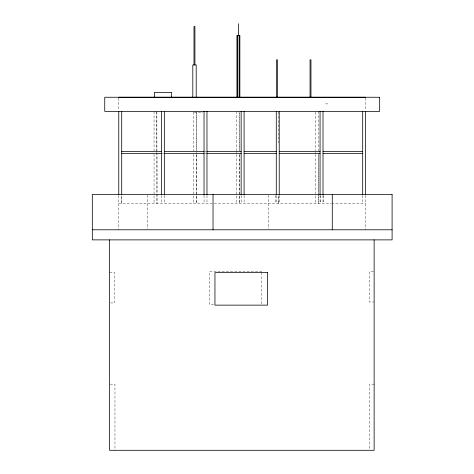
<?xml version="1.0" encoding="UTF-8"?>
<svg xmlns="http://www.w3.org/2000/svg" width="474" height="474" viewBox="0 0 474 474"><rect width="100%" height="100%" fill="white"/><g stroke="black" fill="none" stroke-linecap="round" stroke-linejoin="round"><path stroke-width="0.36" stroke-dasharray="2.37 1.78" d="M325.496 103.883L328.435 103.883M194.239 112.368L202.878 112.368M204.727 151.573L206.202 151.573M162.149 153.623L163.619 153.623M204.821 153.623L206.291 153.623M118.773 203.553L331.089 203.553M331.729 203.553L365.638 203.553M261.832 271.685L209.23 271.685L209.23 304.19L213.614 304.19M373.465 271.649L369.453 271.649L369.453 301.968L374.134 301.968M109.583 272.621L114.821 272.621L114.821 302.939L109.583 302.939M110.252 384.147L114.957 384.147L114.957 450.3M374.134 384.147L369.637 384.147L369.637 449.565M318.25 111.354L318.338 150.845M318.344 153.623L318.457 203.553L318.457 154.358M278.41 112.083L278.475 142.798M239.115 111.354L239.198 150.845L239.204 112.083M239.21 154.358L239.317 203.553L239.317 154.358M196.544 111.354L196.633 150.845L196.633 111.354M196.633 152.261L196.639 153.623M196.639 154.358L196.751 203.553L196.751 154.358M156.787 111.354L156.876 150.845M156.882 152.261L156.995 203.553L156.995 153.623M365.638 98.124L365.638 109.885M365.638 195.442L365.638 229.789M362.699 195.478L362.699 203.553M323.452 195.478L323.452 203.553M323.007 195.478L323.007 203.553M320.513 195.478L320.513 203.553M320.063 195.478L320.063 203.553M315.518 112.083L315.518 150.845M315.518 152.261L315.518 153.623M315.518 154.358L315.518 203.553M279.222 195.478L279.222 203.553M276.283 195.478L276.283 203.553M275.672 195.478L275.672 203.553M268.32 195.241L268.32 229.055M261.832 272.42L261.832 304.19M244.098 195.478L244.098 203.553M241.153 195.478L241.153 203.553M236.378 111.354L236.378 150.845M236.378 151.573L236.378 152.942M236.378 154.358L236.378 203.553M206.978 195.478L206.978 203.553M204.033 195.478L204.033 203.553M193.807 112.083L193.807 150.845M193.807 154.358L193.807 203.553M164.342 195.478L164.342 203.553M161.403 195.478L161.403 203.553M156.876 112.083L156.876 151.573M154.056 111.354L154.056 150.845M154.056 154.358L154.056 203.553M147.408 195.241L147.408 229.055M118.773 98.124L118.773 109.885M118.773 195.442L118.773 229.789M278.611 203.553L278.594 195.478L278.611 203.553M121.711 203.553L121.694 195.478L121.711 203.553"/><path stroke-width="0.71" d="M121.711 151.573L161.403 151.573M164.342 151.573L204.033 151.573M206.978 151.573L241.153 151.573M244.098 151.573L276.283 151.573M279.222 151.573L320.063 151.573M323.007 151.573L362.699 151.573M121.711 153.623L161.403 153.623M164.342 153.623L204.033 153.623M206.978 153.623L241.153 153.623M244.098 153.623L276.283 153.623M279.222 153.623L320.063 153.623M323.007 153.623L362.699 153.623M92.312 229.789L392.099 229.789M374.134 239.874L374.134 450.3L109.583 450.3L109.583 239.874M365.638 97.253L118.773 97.253M365.638 111.354L365.638 194.743M362.699 111.354L362.699 194.743M332.28 194.506L332.28 229.789M323.007 111.354L323.007 194.743M320.063 111.354L320.063 194.743M310.968 97.614L310.968 59.854L310.049 59.854L310.049 97.614M279.222 111.354L279.222 194.743M277.438 97.573L277.438 59.819L276.52 59.819L276.52 97.573M276.283 111.354L276.283 194.743M244.098 111.354L244.098 194.743M241.153 111.354L241.153 194.743M239.868 97.389L239.868 35.461L236.929 35.461L236.929 97.389M239.133 35.461L239.133 97.389M238.398 23.7L238.398 35.491M237.664 35.461L237.664 97.389M213.033 194.506L213.033 229.789M206.978 111.354L206.978 194.743M204.033 111.354L204.033 194.743M196.206 97.389L196.206 64.956L192.811 64.956L192.811 97.389M194.915 64.956L194.915 26.455L193.996 26.455L193.996 64.956M171.618 97.389L171.618 92.424L154.388 92.424L154.388 97.389M164.342 111.354L164.342 194.743M161.403 111.354L161.403 194.743M121.711 111.354L121.711 194.743M118.773 111.354L118.773 194.743M379.662 97.253L104.748 97.253L104.748 111.354L379.662 111.354L379.662 97.253M392.099 194.506L92.312 194.506L92.312 239.874L392.099 239.874L392.099 194.506M267.555 272.621L214.953 272.621L214.953 305.132L267.555 305.132L267.555 272.621"/></g></svg>
